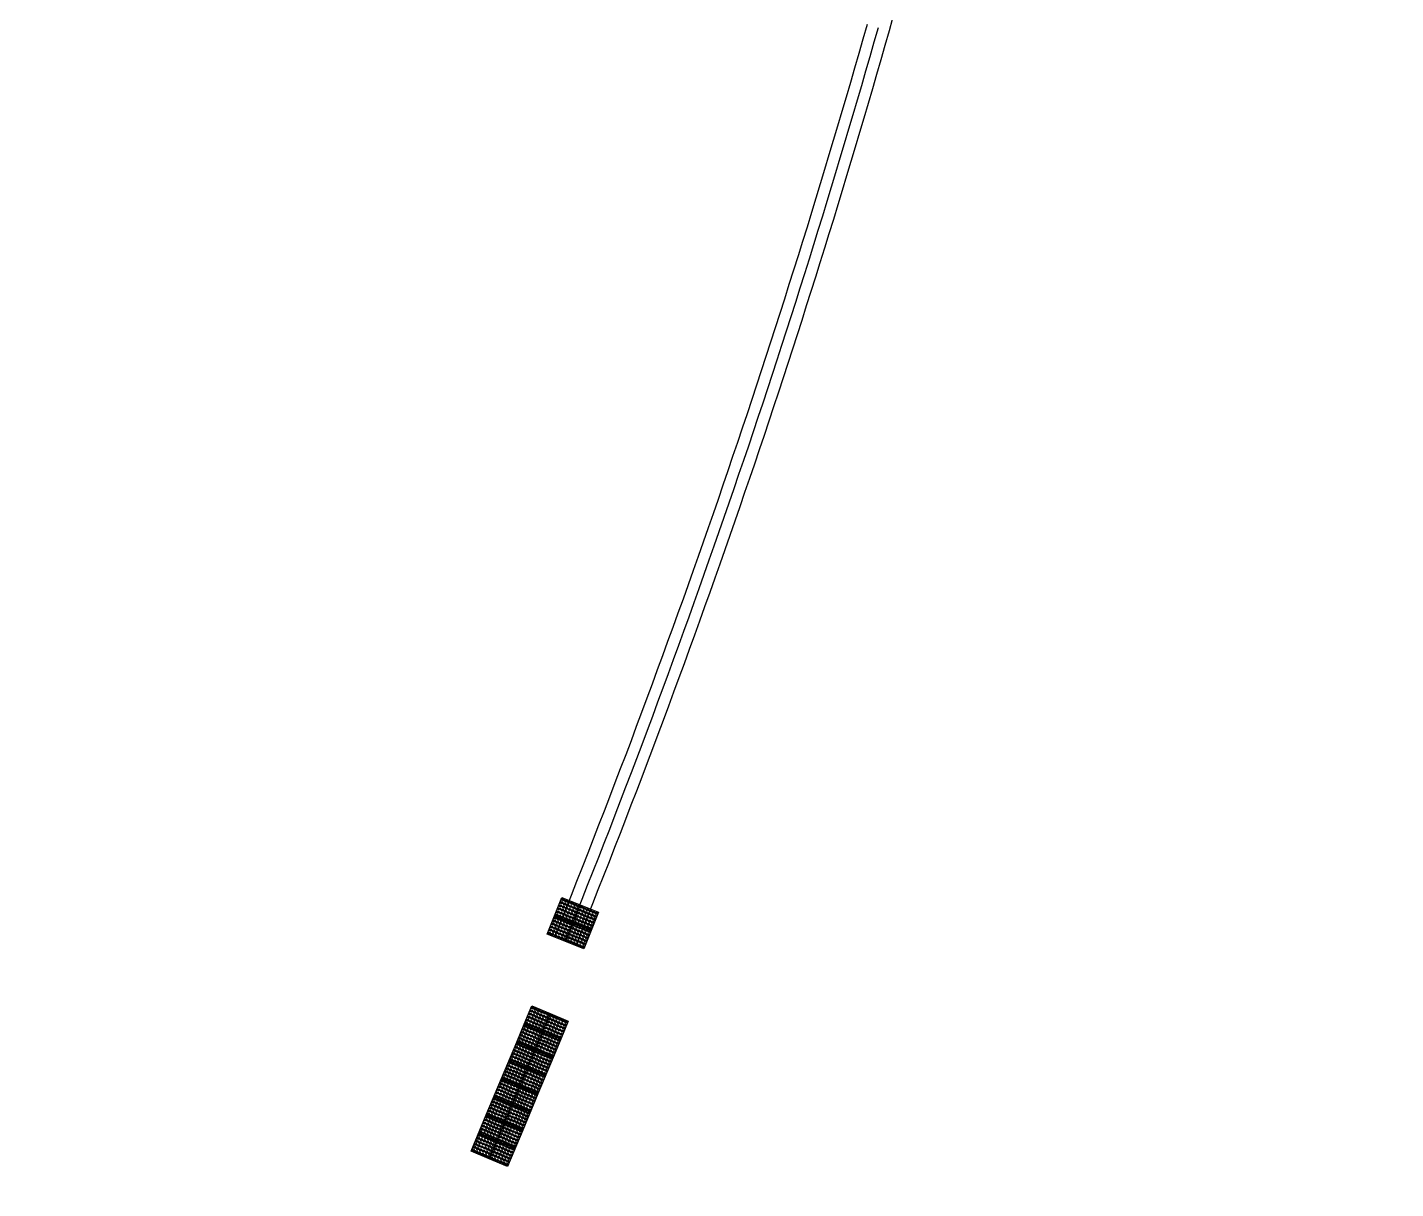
# Model space of a CAD drawing. Header units: millimetres. Extents: x 832728086 to 834530684, y 817551485 to 818349469.
# Drawn here: x 833111304 to 833132149, y 817861122 to 817878820 of the extents above; entities that cross this region are included whole.
import ezdxf

# ---------------------------------------------------------------- set-up
doc = ezdxf.new("R2010")
doc.units = ezdxf.units.MM
doc.header["$LTSCALE"] = 100
doc.layers.add('000-helpline', color=30, linetype='Continuous', lineweight=30, plot=False)
doc.layers.add('000-Tactile-l', color=8, linetype='Continuous')

# ---------------------------------------------------------------- blocks, each defined once
blk = doc.blocks.new('tactile')
at = {"layer": '000-helpline', "ltscale": 0.015}
for points in [[(834265.605, 817918.823), (834265.327, 817918.935), (834265.439, 817919.213), (834265.717, 817919.101)], [(834265.883, 817918.71), (834265.605, 817918.823), (834265.717, 817919.101), (834265.995, 817918.989)], [(834265.493, 817918.545), (834265.214, 817918.657), (834265.327, 817918.935), (834265.605, 817918.823)], [(834265.771, 817918.432), (834265.493, 817918.545), (834265.605, 817918.823), (834265.883, 817918.71)], [(834265.142, 817917.169), (834264.865, 817917.285), (834264.981, 817917.562), (834265.258, 817917.446)], [(834265.419, 817917.054), (834265.142, 817917.169), (834265.258, 817917.446), (834265.534, 817917.33)], [(834265.026, 817916.893), (834264.749, 817917.008), (834264.865, 817917.285), (834265.142, 817917.169)], [(834265.303, 817916.777), (834265.026, 817916.893), (834265.142, 817917.169), (834265.419, 817917.054)], [(834264.91, 817916.616), (834264.633, 817916.732), (834264.749, 817917.008), (834265.026, 817916.893)], [(834265.187, 817916.5), (834264.91, 817916.616), (834265.026, 817916.893), (834265.303, 817916.777)], [(834264.794, 817916.339), (834264.518, 817916.455), (834264.633, 817916.732), (834264.91, 817916.616)], [(834265.071, 817916.223), (834264.794, 817916.339), (834264.91, 817916.616), (834265.187, 817916.5)], [(834264.679, 817916.062), (834264.402, 817916.178), (834264.518, 817916.455), (834264.794, 817916.339)], [(834264.955, 817915.947), (834264.679, 817916.062), (834264.794, 817916.339), (834265.071, 817916.223)], [(834264.563, 817915.786), (834264.286, 817915.901), (834264.402, 817916.178), (834264.679, 817916.062)], [(834264.84, 817915.67), (834264.563, 817915.786), (834264.679, 817916.062), (834264.955, 817915.947)], [(834264.447, 817915.509), (834264.17, 817915.625), (834264.286, 817915.901), (834264.563, 817915.786)], [(834264.724, 817915.393), (834264.447, 817915.509), (834264.563, 817915.786), (834264.84, 817915.67)], [(834264.331, 817915.232), (834264.055, 817915.348), (834264.17, 817915.625), (834264.447, 817915.509)], [(834264.608, 817915.116), (834264.331, 817915.232), (834264.447, 817915.509), (834264.724, 817915.393)]]:
    blk.add_lwpolyline(points, close=True, dxfattribs=at)
at = {"layer": '000-Tactile-l'}
for points in [[(834265.995, 817918.989), (834265.771, 817918.432), (834265.214, 817918.657), (834265.439, 817919.213)], [(834265.534, 817917.33), (834265.303, 817916.777), (834264.749, 817917.008), (834264.981, 817917.562)], [(834265.303, 817916.777), (834265.071, 817916.223), (834264.518, 817916.455), (834264.749, 817917.008)], [(834265.071, 817916.223), (834264.84, 817915.67), (834264.286, 817915.901), (834264.518, 817916.455)], [(834264.84, 817915.67), (834264.608, 817915.116), (834264.055, 817915.348), (834264.286, 817915.901)]]:
    blk.add_lwpolyline(points, close=True, dxfattribs=at)
at = {"layer": '000-Tactile-l', "ltscale": 0.015}
for centre, radius in [((834265.415, 817919.088), 0.0175), ((834265.415, 817919.088), 0.0125), ((834265.434, 817919.134), 0.0175), ((834265.434, 817919.134), 0.0125), ((834265.453, 817919.181), 0.0175), ((834265.453, 817919.181), 0.0125), ((834265.481, 817919.116), 0.0175), ((834265.481, 817919.116), 0.0125), ((834265.499, 817919.162), 0.0175), ((834265.499, 817919.162), 0.0125), ((834265.527, 817919.097), 0.0175), ((834265.527, 817919.097), 0.0125), ((834265.546, 817919.143), 0.0175), ((834265.546, 817919.143), 0.0125), ((834265.592, 817919.124), 0.0175), ((834265.592, 817919.124), 0.0125), ((834265.638, 817919.106), 0.0175), ((834265.638, 817919.106), 0.0125), ((834265.685, 817919.087), 0.0175), ((834265.685, 817919.087), 0.0125), ((834265.341, 817918.902), 0.0175), ((834265.341, 817918.902), 0.0125), ((834265.359, 817918.949), 0.0175), ((834265.359, 817918.949), 0.0125), ((834265.378, 817918.995), 0.0175), ((834265.378, 817918.995), 0.0125), ((834265.387, 817918.884), 0.0175), ((834265.387, 817918.884), 0.0125), ((834265.397, 817919.042), 0.0175), ((834265.397, 817919.042), 0.0125), ((834265.406, 817918.93), 0.0175), ((834265.406, 817918.93), 0.0125), ((834265.424, 817918.976), 0.0175), ((834265.424, 817918.976), 0.0125), ((834265.443, 817919.023), 0.0175), ((834265.443, 817919.023), 0.0125), ((834265.452, 817918.911), 0.0175), ((834265.452, 817918.911), 0.0125), ((834265.462, 817919.069), 0.0175), ((834265.462, 817919.069), 0.0125), ((834265.471, 817918.958), 0.0175), ((834265.471, 817918.958), 0.0125), ((834265.489, 817919.004), 0.0175), ((834265.489, 817919.004), 0.0125), ((834265.498, 817918.893), 0.0175), ((834265.498, 817918.893), 0.0125), ((834265.508, 817919.05), 0.0175), ((834265.508, 817919.05), 0.0125), ((834265.517, 817918.939), 0.0175), ((834265.517, 817918.939), 0.0125), ((834265.536, 817918.985), 0.0175), ((834265.536, 817918.985), 0.0125), ((834265.545, 817918.874), 0.0175), ((834265.555, 817919.032), 0.0175), ((834265.555, 817919.032), 0.0125), ((834265.563, 817918.92), 0.0175), ((834265.563, 817918.92), 0.0125), ((834265.573, 817919.078), 0.0175), ((834265.573, 817919.078), 0.0125), ((834265.582, 817918.967), 0.0175), ((834265.582, 817918.967), 0.0125), ((834265.601, 817919.013), 0.0175), ((834265.601, 817919.013), 0.0125), ((834265.61, 817918.902), 0.0175), ((834265.61, 817918.902), 0.0125), ((834265.62, 817919.059), 0.0175), ((834265.62, 817919.059), 0.0125), ((834265.629, 817918.948), 0.0175), ((834265.629, 817918.948), 0.0125), ((834265.647, 817918.994), 0.0175), ((834265.647, 817918.994), 0.0125), ((834265.656, 817918.883), 0.0175), ((834265.656, 817918.883), 0.0125), ((834265.666, 817919.041), 0.0175), ((834265.666, 817919.041), 0.0125), ((834265.675, 817918.929), 0.0175), ((834265.675, 817918.929), 0.0125), ((834265.694, 817918.976), 0.0175), ((834265.694, 817918.976), 0.0125), ((834265.712, 817919.022), 0.0175), ((834265.712, 817919.022), 0.0125), ((834265.721, 817918.91), 0.0175), ((834265.721, 817918.91), 0.0125), ((834265.731, 817919.068), 0.0175), ((834265.731, 817919.068), 0.0125), ((834265.74, 817918.957), 0.0175), ((834265.74, 817918.957), 0.0125), ((834265.759, 817919.003), 0.0175), ((834265.759, 817919.003), 0.0125), ((834265.768, 817918.892), 0.0175), ((834265.768, 817918.892), 0.0125), ((834265.777, 817919.05), 0.0175), ((834265.777, 817919.05), 0.0125), ((834265.786, 817918.938), 0.0175), ((834265.786, 817918.938), 0.0125), ((834265.805, 817918.984), 0.0175), ((834265.805, 817918.984), 0.0125), ((834265.814, 817918.873), 0.0175), ((834265.824, 817919.031), 0.0175), ((834265.824, 817919.031), 0.0125), ((834265.833, 817918.919), 0.0175), ((834265.833, 817918.919), 0.0125), ((834265.851, 817918.966), 0.0175), ((834265.851, 817918.966), 0.0125), ((834265.87, 817919.012), 0.0175), ((834265.87, 817919.012), 0.0125), ((834265.879, 817918.901), 0.0175), ((834265.879, 817918.901), 0.0125), ((834265.898, 817918.947), 0.0175), ((834265.898, 817918.947), 0.0125), ((834265.916, 817918.993), 0.0175), ((834265.916, 817918.993), 0.0125), ((834265.925, 817918.882), 0.0175), ((834265.925, 817918.882), 0.0125), ((834265.944, 817918.928), 0.0175), ((834265.944, 817918.928), 0.0125), ((834265.963, 817918.975), 0.0175), ((834265.963, 817918.975), 0.0125), ((834265.247, 817918.671), 0.0175), ((834265.247, 817918.671), 0.0125), ((834265.266, 817918.717), 0.0175), ((834265.266, 817918.717), 0.0125), ((834265.284, 817918.763), 0.0175), ((834265.284, 817918.763), 0.0125), ((834265.303, 817918.81), 0.0175), ((834265.303, 817918.81), 0.0125), ((834265.312, 817918.698), 0.0175), ((834265.312, 817918.698), 0.0125), ((834265.322, 817918.856), 0.0175), ((834265.322, 817918.856), 0.0125), ((834265.331, 817918.745), 0.0175), ((834265.331, 817918.745), 0.0125), ((834265.349, 817918.791), 0.0175), ((834265.349, 817918.791), 0.0125), ((834265.358, 817918.68), 0.0175), ((834265.358, 817918.68), 0.0125), ((834265.368, 817918.837), 0.0175), ((834265.368, 817918.837), 0.0125), ((834265.377, 817918.726), 0.0175), ((834265.377, 817918.726), 0.0125), ((834265.396, 817918.772), 0.0175), ((834265.396, 817918.772), 0.0125), ((834265.415, 817918.819), 0.0175), ((834265.415, 817918.819), 0.0125), ((834265.423, 817918.707), 0.0175), ((834265.423, 817918.707), 0.0125), ((834265.433, 817918.865), 0.0175), ((834265.433, 817918.865), 0.0125), ((834265.442, 817918.754), 0.0175), ((834265.442, 817918.754), 0.0125), ((834265.461, 817918.8), 0.0175), ((834265.461, 817918.8), 0.0125), ((834265.47, 817918.689), 0.0175), ((834265.47, 817918.689), 0.0125), ((834265.48, 817918.846), 0.0175), ((834265.48, 817918.846), 0.0125), ((834265.489, 817918.735), 0.0175), ((834265.489, 817918.735), 0.0125), ((834265.507, 817918.781), 0.0175), ((834265.507, 817918.781), 0.0125), ((834265.516, 817918.67), 0.0175), ((834265.516, 817918.67), 0.0125), ((834265.526, 817918.828), 0.0175), ((834265.526, 817918.828), 0.0125), ((834265.535, 817918.716), 0.0175), ((834265.535, 817918.716), 0.0125), ((834265.545, 817918.874), 0.0125), ((834265.554, 817918.763), 0.0175), ((834265.554, 817918.763), 0.0125), ((834265.572, 817918.809), 0.0175), ((834265.572, 817918.809), 0.0125), ((834265.581, 817918.697), 0.0175), ((834265.581, 817918.697), 0.0125), ((834265.591, 817918.855), 0.0175), ((834265.591, 817918.855), 0.0125), ((834265.6, 817918.744), 0.0175), ((834265.6, 817918.744), 0.0125), ((834265.619, 817918.79), 0.0175), ((834265.619, 817918.79), 0.0125), ((834265.628, 817918.679), 0.0175), ((834265.628, 817918.679), 0.0125), ((834265.637, 817918.837), 0.0175), ((834265.637, 817918.837), 0.0125), ((834265.646, 817918.725), 0.0175), ((834265.646, 817918.725), 0.0125), ((834265.665, 817918.771), 0.0175), ((834265.665, 817918.771), 0.0125), ((834265.684, 817918.818), 0.0175), ((834265.684, 817918.818), 0.0125), ((834265.693, 817918.706), 0.0175), ((834265.693, 817918.706), 0.0125), ((834265.703, 817918.864), 0.0175), ((834265.703, 817918.864), 0.0125), ((834265.711, 817918.753), 0.0175), ((834265.711, 817918.753), 0.0125), ((834265.73, 817918.799), 0.0175), ((834265.73, 817918.799), 0.0125), ((834265.739, 817918.688), 0.0175), ((834265.739, 817918.688), 0.0125), ((834265.749, 817918.845), 0.0175), ((834265.749, 817918.845), 0.0125), ((834265.758, 817918.734), 0.0175), ((834265.758, 817918.734), 0.0125), ((834265.776, 817918.78), 0.0175), ((834265.776, 817918.78), 0.0125), ((834265.785, 817918.669), 0.0175), ((834265.785, 817918.669), 0.0125), ((834265.795, 817918.827), 0.0175), ((834265.795, 817918.827), 0.0125), ((834265.804, 817918.715), 0.0175), ((834265.804, 817918.715), 0.0125), ((834265.814, 817918.873), 0.0125), ((834265.823, 817918.762), 0.0175), ((834265.823, 817918.762), 0.0125), ((834265.842, 817918.808), 0.0175), ((834265.842, 817918.808), 0.0125), ((834265.85, 817918.697), 0.0175), ((834265.85, 817918.697), 0.0125), ((834265.86, 817918.854), 0.0175), ((834265.86, 817918.854), 0.0125), ((834265.869, 817918.743), 0.0175), ((834265.869, 817918.743), 0.0125), ((834265.888, 817918.789), 0.0175), ((834265.888, 817918.789), 0.0125), ((834265.907, 817918.836), 0.0175), ((834265.907, 817918.836), 0.0125), ((834265.293, 817918.652), 0.0175), ((834265.293, 817918.652), 0.0125), ((834265.34, 817918.633), 0.0175), ((834265.34, 817918.633), 0.0125), ((834265.386, 817918.615), 0.0175), ((834265.386, 817918.615), 0.0125), ((834265.405, 817918.661), 0.0175), ((834265.405, 817918.661), 0.0125), ((834265.432, 817918.596), 0.0175), ((834265.432, 817918.596), 0.0125), ((834265.451, 817918.642), 0.0175), ((834265.451, 817918.642), 0.0125), ((834265.479, 817918.577), 0.0175), ((834265.479, 817918.577), 0.0125), ((834265.497, 817918.623), 0.0175), ((834265.497, 817918.623), 0.0125), ((834265.525, 817918.558), 0.0175), ((834265.525, 817918.558), 0.0125), ((834265.544, 817918.605), 0.0175), ((834265.544, 817918.605), 0.0125), ((834265.563, 817918.651), 0.0175), ((834265.563, 817918.651), 0.0125), ((834265.571, 817918.54), 0.0175), ((834265.571, 817918.54), 0.0125), ((834265.59, 817918.586), 0.0175), ((834265.59, 817918.586), 0.0125), ((834265.609, 817918.632), 0.0175), ((834265.609, 817918.632), 0.0125), ((834265.618, 817918.521), 0.0175), ((834265.618, 817918.521), 0.0125), ((834265.637, 817918.567), 0.0175), ((834265.637, 817918.567), 0.0125), ((834265.655, 817918.614), 0.0175), ((834265.655, 817918.614), 0.0125), ((834265.664, 817918.502), 0.0175), ((834265.664, 817918.502), 0.0125), ((834265.674, 817918.66), 0.0175), ((834265.674, 817918.66), 0.0125), ((834265.683, 817918.549), 0.0175), ((834265.683, 817918.549), 0.0125), ((834265.702, 817918.595), 0.0175), ((834265.702, 817918.595), 0.0125), ((834265.711, 817918.483), 0.0175), ((834265.711, 817918.483), 0.0125), ((834265.72, 817918.641), 0.0175), ((834265.72, 817918.641), 0.0125), ((834265.729, 817918.53), 0.0175), ((834265.729, 817918.53), 0.0125), ((834265.748, 817918.576), 0.0175), ((834265.748, 817918.576), 0.0125), ((834265.757, 817918.465), 0.0175), ((834265.757, 817918.465), 0.0125), ((834265.767, 817918.623), 0.0175), ((834265.767, 817918.623), 0.0125), ((834265.776, 817918.511), 0.0175), ((834265.776, 817918.511), 0.0125), ((834265.794, 817918.557), 0.0175), ((834265.794, 817918.557), 0.0125), ((834265.813, 817918.604), 0.0175), ((834265.813, 817918.604), 0.0125), ((834265.832, 817918.65), 0.0175), ((834265.832, 817918.65), 0.0125), ((834264.956, 817917.437), 0.0175), ((834264.956, 817917.437), 0.0125), ((834264.975, 817917.483), 0.0175), ((834264.975, 817917.483), 0.0125), ((834264.994, 817917.529), 0.0175), ((834264.994, 817917.529), 0.0125), ((834265.002, 817917.418), 0.0175), ((834265.002, 817917.418), 0.0125), ((834265.021, 817917.464), 0.0175), ((834265.021, 817917.464), 0.0125), ((834265.04, 817917.51), 0.0175), ((834265.04, 817917.51), 0.0125), ((834265.067, 817917.445), 0.0175), ((834265.067, 817917.445), 0.0125), ((834265.086, 817917.491), 0.0175), ((834265.086, 817917.491), 0.0125), ((834265.113, 817917.425), 0.0175), ((834265.113, 817917.425), 0.0125), ((834265.133, 817917.471), 0.0175), ((834265.133, 817917.471), 0.0125), ((834265.179, 817917.452), 0.0175), ((834265.179, 817917.452), 0.0125), ((834265.225, 817917.433), 0.0175), ((834265.225, 817917.433), 0.0125), ((834265.271, 817917.413), 0.0175), ((834264.859, 817917.206), 0.0175), ((834264.878, 817917.252), 0.0175), ((834264.878, 817917.252), 0.0125), ((834264.898, 817917.299), 0.0175), ((834264.898, 817917.299), 0.0125), ((834264.917, 817917.345), 0.0175), ((834264.917, 817917.345), 0.0125), ((834264.925, 817917.233), 0.0175), ((834264.925, 817917.233), 0.0125), ((834264.936, 817917.391), 0.0175), ((834264.936, 817917.391), 0.0125), ((834264.944, 817917.279), 0.0175), ((834264.944, 817917.279), 0.0125), ((834264.963, 817917.325), 0.0175), ((834264.963, 817917.325), 0.0125), ((834264.971, 817917.214), 0.0175), ((834264.971, 817917.214), 0.0125), ((834264.982, 817917.372), 0.0175), ((834264.982, 817917.372), 0.0125), ((834264.99, 817917.26), 0.0175), ((834264.99, 817917.26), 0.0125), ((834265.009, 817917.306), 0.0175), ((834265.009, 817917.306), 0.0125), ((834265.029, 817917.352), 0.0175), ((834265.029, 817917.352), 0.0125), ((834265.036, 817917.241), 0.0175), ((834265.036, 817917.241), 0.0125), ((834265.048, 817917.398), 0.0175), ((834265.048, 817917.398), 0.0125), ((834265.055, 817917.287), 0.0175), ((834265.055, 817917.287), 0.0125), ((834265.075, 817917.333), 0.0175), ((834265.075, 817917.333), 0.0125), ((834265.082, 817917.221), 0.0175), ((834265.082, 817917.221), 0.0125), ((834265.094, 817917.379), 0.0175), ((834265.094, 817917.379), 0.0125), ((834265.102, 817917.268), 0.0175), ((834265.102, 817917.268), 0.0125), ((834265.121, 817917.314), 0.0175), ((834265.121, 817917.314), 0.0125), ((834265.14, 817917.36), 0.0175), ((834265.14, 817917.36), 0.0125), ((834265.148, 817917.248), 0.0175), ((834265.148, 817917.248), 0.0125), ((834265.159, 817917.406), 0.0175), ((834265.159, 817917.406), 0.0125), ((834265.167, 817917.294), 0.0175), ((834265.167, 817917.294), 0.0125), ((834265.186, 817917.341), 0.0175), ((834265.186, 817917.341), 0.0125), ((834265.194, 817917.229), 0.0175), ((834265.194, 817917.229), 0.0125), ((834265.206, 817917.387), 0.0175), ((834265.206, 817917.387), 0.0125), ((834265.213, 817917.275), 0.0175), ((834265.213, 817917.275), 0.0125), ((834265.232, 817917.321), 0.0175), ((834265.232, 817917.321), 0.0125), ((834265.24, 817917.21), 0.0175), ((834265.24, 817917.21), 0.0125), ((834265.252, 817917.367), 0.0175), ((834265.252, 817917.367), 0.0125), ((834265.259, 817917.256), 0.0175), ((834265.259, 817917.256), 0.0125), ((834265.271, 817917.413), 0.0125), ((834265.279, 817917.302), 0.0175), ((834265.279, 817917.302), 0.0125), ((834265.298, 817917.348), 0.0175), ((834265.298, 817917.348), 0.0125), ((834265.305, 817917.237), 0.0175), ((834265.305, 817917.237), 0.0125), ((834265.317, 817917.394), 0.0175), ((834265.317, 817917.394), 0.0125), ((834265.325, 817917.283), 0.0175), ((834265.325, 817917.283), 0.0125), ((834265.344, 817917.329), 0.0175), ((834265.344, 817917.329), 0.0125), ((834265.351, 817917.217), 0.0175), ((834265.351, 817917.217), 0.0125), ((834265.363, 817917.375), 0.0175), ((834265.363, 817917.375), 0.0125), ((834265.371, 817917.263), 0.0175), ((834265.371, 817917.263), 0.0125), ((834265.39, 817917.309), 0.0175), ((834265.39, 817917.309), 0.0125), ((834265.409, 817917.356), 0.0175), ((834265.409, 817917.356), 0.0125), ((834265.417, 817917.244), 0.0175), ((834265.417, 817917.244), 0.0125), ((834265.436, 817917.29), 0.0175), ((834265.436, 817917.29), 0.0125), ((834265.455, 817917.336), 0.0175), ((834265.455, 817917.336), 0.0125), ((834265.463, 817917.225), 0.0175), ((834265.463, 817917.225), 0.0125), ((834265.482, 817917.271), 0.0175), ((834265.482, 817917.271), 0.0125), ((834265.502, 817917.317), 0.0175), ((834265.502, 817917.317), 0.0125), ((834264.782, 817917.022), 0.0175), ((834264.782, 817917.022), 0.0125), ((834264.801, 817917.068), 0.0175), ((834264.801, 817917.068), 0.0125), ((834264.821, 817917.114), 0.0175), ((834264.821, 817917.114), 0.0125), ((834264.828, 817917.003), 0.0175), ((834264.828, 817917.003), 0.0125), ((834264.84, 817917.16), 0.0175), ((834264.84, 817917.16), 0.0125), ((834264.847, 817917.049), 0.0175), ((834264.847, 817917.049), 0.0125), ((834264.859, 817917.206), 0.0125), ((834264.867, 817917.095), 0.0175), ((834264.867, 817917.095), 0.0125), ((834264.886, 817917.141), 0.0175), ((834264.886, 817917.141), 0.0125), ((834264.894, 817917.029), 0.0175), ((834264.894, 817917.029), 0.0125), ((834264.905, 817917.187), 0.0175), ((834264.905, 817917.187), 0.0125), ((834264.913, 817917.076), 0.0175), ((834264.913, 817917.076), 0.0125), ((834264.932, 817917.122), 0.0175), ((834264.932, 817917.122), 0.0125), ((834264.94, 817917.01), 0.0175), ((834264.94, 817917.01), 0.0125), ((834264.951, 817917.168), 0.0175), ((834264.951, 817917.168), 0.0125), ((834264.959, 817917.056), 0.0175), ((834264.959, 817917.056), 0.0125), ((834264.978, 817917.102), 0.0175), ((834264.978, 817917.102), 0.0125), ((834264.998, 817917.148), 0.0175), ((834264.998, 817917.148), 0.0125), ((834265.005, 817917.037), 0.0175), ((834265.005, 817917.037), 0.0125), ((834265.017, 817917.195), 0.0175), ((834265.017, 817917.195), 0.0125), ((834265.024, 817917.083), 0.0175), ((834265.024, 817917.083), 0.0125), ((834265.044, 817917.129), 0.0175), ((834265.044, 817917.129), 0.0125), ((834265.051, 817917.018), 0.0175), ((834265.051, 817917.018), 0.0125), ((834265.063, 817917.175), 0.0175), ((834265.063, 817917.175), 0.0125), ((834265.07, 817917.064), 0.0175), ((834265.07, 817917.064), 0.0125), ((834265.09, 817917.11), 0.0175), ((834265.09, 817917.11), 0.0125), ((834265.097, 817916.998), 0.0175), ((834265.109, 817917.156), 0.0175), ((834265.109, 817917.156), 0.0125), ((834265.117, 817917.044), 0.0175), ((834265.117, 817917.044), 0.0125), ((834265.128, 817917.202), 0.0175), ((834265.128, 817917.202), 0.0125), ((834265.136, 817917.091), 0.0175), ((834265.136, 817917.091), 0.0125), ((834265.155, 817917.137), 0.0175), ((834265.155, 817917.137), 0.0125), ((834265.163, 817917.025), 0.0175), ((834265.163, 817917.025), 0.0125), ((834265.174, 817917.183), 0.0175), ((834265.174, 817917.183), 0.0125), ((834265.182, 817917.071), 0.0175), ((834265.182, 817917.071), 0.0125), ((834265.201, 817917.117), 0.0175), ((834265.201, 817917.117), 0.0125), ((834265.209, 817917.006), 0.0175), ((834265.209, 817917.006), 0.0125), ((834265.221, 817917.164), 0.0175), ((834265.221, 817917.164), 0.0125), ((834265.228, 817917.052), 0.0175), ((834265.228, 817917.052), 0.0125), ((834265.247, 817917.098), 0.0175), ((834265.247, 817917.098), 0.0125), ((834265.267, 817917.144), 0.0175), ((834265.267, 817917.144), 0.0125), ((834265.274, 817917.033), 0.0175), ((834265.274, 817917.033), 0.0125), ((834265.286, 817917.19), 0.0175), ((834265.286, 817917.19), 0.0125), ((834265.294, 817917.079), 0.0175), ((834265.294, 817917.079), 0.0125), ((834265.313, 817917.125), 0.0175), ((834265.313, 817917.125), 0.0125), ((834265.32, 817917.013), 0.0175), ((834265.32, 817917.013), 0.0125), ((834265.332, 817917.171), 0.0175), ((834265.332, 817917.171), 0.0125), ((834265.34, 817917.06), 0.0175), ((834265.34, 817917.06), 0.0125), ((834265.359, 817917.106), 0.0175), ((834265.359, 817917.106), 0.0125), ((834265.378, 817917.152), 0.0175), ((834265.378, 817917.152), 0.0125), ((834265.386, 817917.04), 0.0175), ((834265.386, 817917.04), 0.0125), ((834265.398, 817917.198), 0.0175), ((834265.398, 817917.198), 0.0125), ((834265.405, 817917.086), 0.0175), ((834265.405, 817917.086), 0.0125), ((834265.424, 817917.132), 0.0175), ((834265.424, 817917.132), 0.0125), ((834265.444, 817917.179), 0.0175), ((834265.444, 817917.179), 0.0125), ((834264.685, 817916.791), 0.0175), ((834264.705, 817916.837), 0.0175), ((834264.705, 817916.837), 0.0125), ((834264.724, 817916.883), 0.0175), ((834264.724, 817916.883), 0.0125), ((834264.743, 817916.93), 0.0175), ((834264.743, 817916.93), 0.0125), ((834264.751, 817916.818), 0.0175), ((834264.751, 817916.818), 0.0125), ((834264.763, 817916.976), 0.0175), ((834264.763, 817916.976), 0.0125), ((834264.77, 817916.864), 0.0175), ((834264.77, 817916.864), 0.0125), ((834264.79, 817916.91), 0.0175), ((834264.79, 817916.91), 0.0125), ((834264.797, 817916.799), 0.0175), ((834264.797, 817916.799), 0.0125), ((834264.809, 817916.956), 0.0175), ((834264.809, 817916.956), 0.0125), ((834264.816, 817916.845), 0.0175), ((834264.816, 817916.845), 0.0125), ((834264.836, 817916.891), 0.0175), ((834264.836, 817916.891), 0.0125), ((834264.855, 817916.937), 0.0175), ((834264.855, 817916.937), 0.0125), ((834264.862, 817916.826), 0.0175), ((834264.862, 817916.826), 0.0125), ((834264.874, 817916.983), 0.0175), ((834264.874, 817916.983), 0.0125), ((834264.882, 817916.872), 0.0175), ((834264.882, 817916.872), 0.0125), ((834264.901, 817916.918), 0.0175), ((834264.901, 817916.918), 0.0125), ((834264.909, 817916.806), 0.0175), ((834264.909, 817916.806), 0.0125), ((834264.92, 817916.964), 0.0175), ((834264.92, 817916.964), 0.0125), ((834264.928, 817916.852), 0.0175), ((834264.928, 817916.852), 0.0125), ((834264.947, 817916.899), 0.0175), ((834264.947, 817916.899), 0.0125), ((834264.955, 817916.787), 0.0175), ((834264.966, 817916.945), 0.0175), ((834264.966, 817916.945), 0.0125), ((834264.974, 817916.833), 0.0175), ((834264.974, 817916.833), 0.0125), ((834264.986, 817916.991), 0.0175), ((834264.986, 817916.991), 0.0125), ((834264.993, 817916.879), 0.0175), ((834264.993, 817916.879), 0.0125), ((834265.013, 817916.925), 0.0175), ((834265.013, 817916.925), 0.0125), ((834265.02, 817916.814), 0.0175), ((834265.02, 817916.814), 0.0125), ((834265.032, 817916.971), 0.0175), ((834265.032, 817916.971), 0.0125), ((834265.039, 817916.86), 0.0175), ((834265.039, 817916.86), 0.0125), ((834265.059, 817916.906), 0.0175), ((834265.059, 817916.906), 0.0125), ((834265.066, 817916.795), 0.0175), ((834265.066, 817916.795), 0.0125), ((834265.078, 817916.952), 0.0175), ((834265.078, 817916.952), 0.0125), ((834265.086, 817916.841), 0.0175), ((834265.086, 817916.841), 0.0125), ((834265.097, 817916.998), 0.0125), ((834265.105, 817916.887), 0.0175), ((834265.105, 817916.887), 0.0125), ((834265.124, 817916.933), 0.0175), ((834265.124, 817916.933), 0.0125), ((834265.132, 817916.821), 0.0175), ((834265.132, 817916.821), 0.0125), ((834265.143, 817916.979), 0.0175), ((834265.143, 817916.979), 0.0125), ((834265.151, 817916.867), 0.0175), ((834265.151, 817916.867), 0.0125), ((834265.17, 817916.914), 0.0175), ((834265.17, 817916.914), 0.0125), ((834265.178, 817916.802), 0.0175), ((834265.178, 817916.802), 0.0125), ((834265.19, 817916.96), 0.0175), ((834265.19, 817916.96), 0.0125), ((834265.197, 817916.848), 0.0175), ((834265.197, 817916.848), 0.0125), ((834265.216, 817916.894), 0.0175), ((834265.216, 817916.894), 0.0125), ((834265.236, 817916.94), 0.0175), ((834265.236, 817916.94), 0.0125), ((834265.243, 817916.829), 0.0175), ((834265.243, 817916.829), 0.0125), ((834265.255, 817916.987), 0.0175), ((834265.255, 817916.987), 0.0125), ((834265.263, 817916.875), 0.0175), ((834265.263, 817916.875), 0.0125), ((834265.282, 817916.921), 0.0175), ((834265.282, 817916.921), 0.0125), ((834265.289, 817916.81), 0.0175), ((834265.289, 817916.81), 0.0125), ((834265.301, 817916.967), 0.0175), ((834265.301, 817916.967), 0.0125), ((834265.309, 817916.856), 0.0175), ((834265.309, 817916.856), 0.0125), ((834265.328, 817916.902), 0.0175), ((834265.328, 817916.902), 0.0125), ((834265.347, 817916.948), 0.0175), ((834265.347, 817916.948), 0.0125), ((834265.367, 817916.994), 0.0175), ((834265.367, 817916.994), 0.0125), ((834264.608, 817916.607), 0.0175), ((834264.608, 817916.607), 0.0125), ((834264.628, 817916.653), 0.0175), ((834264.628, 817916.653), 0.0125), ((834264.647, 817916.699), 0.0175), ((834264.647, 817916.699), 0.0125), ((834264.654, 817916.587), 0.0175), ((834264.654, 817916.587), 0.0125), ((834264.666, 817916.745), 0.0175), ((834264.666, 817916.745), 0.0125), ((834264.674, 817916.634), 0.0175), ((834264.674, 817916.634), 0.0125), ((834264.685, 817916.791), 0.0125), ((834264.693, 817916.68), 0.0175), ((834264.693, 817916.68), 0.0125), ((834264.712, 817916.726), 0.0175), ((834264.712, 817916.726), 0.0125), ((834264.72, 817916.614), 0.0175), ((834264.72, 817916.614), 0.0125), ((834264.732, 817916.772), 0.0175), ((834264.732, 817916.772), 0.0125), ((834264.739, 817916.66), 0.0175), ((834264.739, 817916.66), 0.0125), ((834264.758, 817916.706), 0.0175), ((834264.758, 817916.706), 0.0125), ((834264.766, 817916.595), 0.0175), ((834264.766, 817916.595), 0.0125), ((834264.778, 817916.753), 0.0175), ((834264.778, 817916.753), 0.0125), ((834264.785, 817916.641), 0.0175), ((834264.785, 817916.641), 0.0125), ((834264.805, 817916.687), 0.0175), ((834264.805, 817916.687), 0.0125), ((834264.824, 817916.733), 0.0175), ((834264.824, 817916.733), 0.0125), ((834264.831, 817916.622), 0.0175), ((834264.831, 817916.622), 0.0125), ((834264.843, 817916.779), 0.0175), ((834264.843, 817916.779), 0.0125), ((834264.851, 817916.668), 0.0175), ((834264.851, 817916.668), 0.0125), ((834264.87, 817916.714), 0.0175), ((834264.87, 817916.714), 0.0125), ((834264.878, 817916.602), 0.0175), ((834264.878, 817916.602), 0.0125), ((834264.889, 817916.76), 0.0175), ((834264.889, 817916.76), 0.0125), ((834264.897, 817916.649), 0.0175), ((834264.897, 817916.649), 0.0125), ((834264.916, 817916.695), 0.0175), ((834264.916, 817916.695), 0.0125), ((834264.924, 817916.583), 0.0175), ((834264.924, 817916.583), 0.0125), ((834264.935, 817916.741), 0.0175), ((834264.935, 817916.741), 0.0125), ((834264.943, 817916.629), 0.0175), ((834264.943, 817916.629), 0.0125), ((834264.955, 817916.787), 0.0125), ((834264.962, 817916.675), 0.0175), ((834264.962, 817916.675), 0.0125), ((834264.982, 817916.722), 0.0175), ((834264.982, 817916.722), 0.0125), ((834264.989, 817916.61), 0.0175), ((834264.989, 817916.61), 0.0125), ((834265.001, 817916.768), 0.0175), ((834265.001, 817916.768), 0.0125), ((834265.008, 817916.656), 0.0175), ((834265.008, 817916.656), 0.0125), ((834265.028, 817916.702), 0.0175), ((834265.028, 817916.702), 0.0125), ((834265.035, 817916.591), 0.0175), ((834265.035, 817916.591), 0.0125), ((834265.047, 817916.748), 0.0175), ((834265.047, 817916.748), 0.0125), ((834265.055, 817916.637), 0.0175), ((834265.055, 817916.637), 0.0125), ((834265.074, 817916.683), 0.0175), ((834265.074, 817916.683), 0.0125), ((834265.093, 817916.729), 0.0175), ((834265.093, 817916.729), 0.0125), ((834265.101, 817916.618), 0.0175), ((834265.101, 817916.618), 0.0125), ((834265.112, 817916.775), 0.0175), ((834265.112, 817916.775), 0.0125), ((834265.12, 817916.664), 0.0175), ((834265.12, 817916.664), 0.0125), ((834265.139, 817916.71), 0.0175), ((834265.139, 817916.71), 0.0125), ((834265.147, 817916.598), 0.0175), ((834265.147, 817916.598), 0.0125), ((834265.159, 817916.756), 0.0175), ((834265.159, 817916.756), 0.0125), ((834265.166, 817916.644), 0.0175), ((834265.166, 817916.644), 0.0125), ((834265.185, 817916.691), 0.0175), ((834265.185, 817916.691), 0.0125), ((834265.193, 817916.579), 0.0175), ((834265.205, 817916.737), 0.0175), ((834265.205, 817916.737), 0.0125), ((834265.212, 817916.625), 0.0175), ((834265.212, 817916.625), 0.0125), ((834265.224, 817916.783), 0.0175), ((834265.224, 817916.783), 0.0125), ((834265.231, 817916.671), 0.0175), ((834265.231, 817916.671), 0.0125), ((834265.251, 817916.717), 0.0175), ((834265.251, 817916.717), 0.0125), ((834265.27, 817916.763), 0.0175), ((834265.27, 817916.763), 0.0125), ((834264.512, 817916.376), 0.0175), ((834264.512, 817916.376), 0.0125), ((834264.531, 817916.422), 0.0175), ((834264.531, 817916.422), 0.0125), ((834264.55, 817916.468), 0.0175), ((834264.55, 817916.468), 0.0125), ((834264.57, 817916.514), 0.0175), ((834264.57, 817916.514), 0.0125), ((834264.577, 817916.403), 0.0175), ((834264.577, 817916.403), 0.0125), ((834264.589, 817916.561), 0.0175), ((834264.589, 817916.561), 0.0125), ((834264.597, 817916.449), 0.0175), ((834264.597, 817916.449), 0.0125), ((834264.616, 817916.495), 0.0175), ((834264.616, 817916.495), 0.0125), ((834264.623, 817916.384), 0.0175), ((834264.623, 817916.384), 0.0125), ((834264.635, 817916.541), 0.0175), ((834264.635, 817916.541), 0.0125), ((834264.643, 817916.43), 0.0175), ((834264.643, 817916.43), 0.0125), ((834264.662, 817916.476), 0.0175), ((834264.662, 817916.476), 0.0125), ((834264.681, 817916.522), 0.0175), ((834264.681, 817916.522), 0.0125), ((834264.689, 817916.41), 0.0175), ((834264.689, 817916.41), 0.0125), ((834264.701, 817916.568), 0.0175), ((834264.701, 817916.568), 0.0125), ((834264.708, 817916.457), 0.0175), ((834264.708, 817916.457), 0.0125), ((834264.727, 817916.503), 0.0175), ((834264.727, 817916.503), 0.0125), ((834264.735, 817916.391), 0.0175), ((834264.735, 817916.391), 0.0125), ((834264.747, 817916.549), 0.0175), ((834264.747, 817916.549), 0.0125), ((834264.754, 817916.437), 0.0175), ((834264.754, 817916.437), 0.0125), ((834264.774, 817916.483), 0.0175), ((834264.774, 817916.483), 0.0125), ((834264.781, 817916.372), 0.0175), ((834264.793, 817916.53), 0.0175), ((834264.793, 817916.53), 0.0125), ((834264.8, 817916.418), 0.0175), ((834264.8, 817916.418), 0.0125), ((834264.812, 817916.576), 0.0175), ((834264.812, 817916.576), 0.0125), ((834264.82, 817916.464), 0.0175), ((834264.82, 817916.464), 0.0125), ((834264.839, 817916.51), 0.0175), ((834264.839, 817916.51), 0.0125), ((834264.846, 817916.399), 0.0175), ((834264.846, 817916.399), 0.0125), ((834264.858, 817916.556), 0.0175), ((834264.858, 817916.556), 0.0125), ((834264.866, 817916.445), 0.0175), ((834264.866, 817916.445), 0.0125), ((834264.885, 817916.491), 0.0175), ((834264.885, 817916.491), 0.0125), ((834264.893, 817916.379), 0.0175), ((834264.893, 817916.379), 0.0125), ((834264.904, 817916.537), 0.0175), ((834264.904, 817916.537), 0.0125), ((834264.912, 817916.426), 0.0175), ((834264.912, 817916.426), 0.0125), ((834264.931, 817916.472), 0.0175), ((834264.931, 817916.472), 0.0125), ((834264.951, 817916.518), 0.0175), ((834264.951, 817916.518), 0.0125), ((834264.958, 817916.406), 0.0175), ((834264.958, 817916.406), 0.0125), ((834264.97, 817916.564), 0.0175), ((834264.97, 817916.564), 0.0125), ((834264.977, 817916.452), 0.0175), ((834264.977, 817916.452), 0.0125), ((834264.997, 817916.498), 0.0175), ((834264.997, 817916.498), 0.0125), ((834265.004, 817916.387), 0.0175), ((834265.004, 817916.387), 0.0125), ((834265.016, 817916.545), 0.0175), ((834265.016, 817916.545), 0.0125), ((834265.023, 817916.433), 0.0175), ((834265.023, 817916.433), 0.0125), ((834265.043, 817916.479), 0.0175), ((834265.043, 817916.479), 0.0125), ((834265.062, 817916.525), 0.0175), ((834265.062, 817916.525), 0.0125), ((834265.07, 817916.414), 0.0175), ((834265.07, 817916.414), 0.0125), ((834265.081, 817916.571), 0.0175), ((834265.081, 817916.571), 0.0125), ((834265.089, 817916.46), 0.0175), ((834265.089, 817916.46), 0.0125), ((834265.108, 817916.506), 0.0175), ((834265.108, 817916.506), 0.0125), ((834265.116, 817916.394), 0.0175), ((834265.116, 817916.394), 0.0125), ((834265.127, 817916.552), 0.0175), ((834265.127, 817916.552), 0.0125), ((834265.135, 817916.441), 0.0175), ((834265.135, 817916.441), 0.0125), ((834265.154, 817916.487), 0.0175), ((834265.154, 817916.487), 0.0125), ((834265.174, 817916.533), 0.0175), ((834265.174, 817916.533), 0.0125), ((834265.193, 817916.579), 0.0125), ((834264.435, 817916.192), 0.0175), ((834264.435, 817916.192), 0.0125), ((834264.454, 817916.238), 0.0175), ((834264.454, 817916.238), 0.0125), ((834264.473, 817916.284), 0.0175), ((834264.473, 817916.284), 0.0125), ((834264.481, 817916.172), 0.0175), ((834264.481, 817916.172), 0.0125), ((834264.493, 817916.33), 0.0175), ((834264.493, 817916.33), 0.0125), ((834264.5, 817916.218), 0.0175), ((834264.5, 817916.218), 0.0125), ((834264.519, 817916.265), 0.0175), ((834264.519, 817916.265), 0.0125), ((834264.539, 817916.311), 0.0175), ((834264.539, 817916.311), 0.0125), ((834264.546, 817916.199), 0.0175), ((834264.546, 817916.199), 0.0125), ((834264.558, 817916.357), 0.0175), ((834264.558, 817916.357), 0.0125), ((834264.566, 817916.245), 0.0175), ((834264.566, 817916.245), 0.0125), ((834264.585, 817916.291), 0.0175), ((834264.585, 817916.291), 0.0125), ((834264.592, 817916.18), 0.0175), ((834264.592, 817916.18), 0.0125), ((834264.604, 817916.337), 0.0175), ((834264.604, 817916.337), 0.0125), ((834264.612, 817916.226), 0.0175), ((834264.612, 817916.226), 0.0125), ((834264.631, 817916.272), 0.0175), ((834264.631, 817916.272), 0.0125), ((834264.65, 817916.318), 0.0175), ((834264.65, 817916.318), 0.0125), ((834264.658, 817916.207), 0.0175), ((834264.658, 817916.207), 0.0125), ((834264.67, 817916.364), 0.0175), ((834264.67, 817916.364), 0.0125), ((834264.677, 817916.253), 0.0175), ((834264.677, 817916.253), 0.0125), ((834264.696, 817916.299), 0.0175), ((834264.696, 817916.299), 0.0125), ((834264.704, 817916.187), 0.0175), ((834264.704, 817916.187), 0.0125), ((834264.716, 817916.345), 0.0175), ((834264.716, 817916.345), 0.0125), ((834264.723, 817916.233), 0.0175), ((834264.723, 817916.233), 0.0125), ((834264.742, 817916.28), 0.0175), ((834264.742, 817916.28), 0.0125), ((834264.75, 817916.168), 0.0175), ((834264.75, 817916.168), 0.0125), ((834264.762, 817916.326), 0.0175), ((834264.762, 817916.326), 0.0125), ((834264.769, 817916.214), 0.0175), ((834264.769, 817916.214), 0.0125), ((834264.781, 817916.372), 0.0125), ((834264.789, 817916.26), 0.0175), ((834264.789, 817916.26), 0.0125), ((834264.808, 817916.306), 0.0175), ((834264.808, 817916.306), 0.0125), ((834264.815, 817916.195), 0.0175), ((834264.815, 817916.195), 0.0125), ((834264.827, 817916.353), 0.0175), ((834264.827, 817916.353), 0.0125), ((834264.835, 817916.241), 0.0175), ((834264.835, 817916.241), 0.0125), ((834264.854, 817916.287), 0.0175), ((834264.854, 817916.287), 0.0125), ((834264.862, 817916.176), 0.0175), ((834264.862, 817916.176), 0.0125), ((834264.873, 817916.333), 0.0175), ((834264.873, 817916.333), 0.0125), ((834264.881, 817916.222), 0.0175), ((834264.881, 817916.222), 0.0125), ((834264.9, 817916.268), 0.0175), ((834264.9, 817916.268), 0.0125), ((834264.919, 817916.314), 0.0175), ((834264.919, 817916.314), 0.0125), ((834264.927, 817916.202), 0.0175), ((834264.927, 817916.202), 0.0125), ((834264.939, 817916.36), 0.0175), ((834264.939, 817916.36), 0.0125), ((834264.946, 817916.249), 0.0175), ((834264.946, 817916.249), 0.0125), ((834264.966, 817916.295), 0.0175), ((834264.966, 817916.295), 0.0125), ((834264.973, 817916.183), 0.0175), ((834264.973, 817916.183), 0.0125), ((834264.985, 817916.341), 0.0175), ((834264.985, 817916.341), 0.0125), ((834264.992, 817916.229), 0.0175), ((834264.992, 817916.229), 0.0125), ((834265.012, 817916.275), 0.0175), ((834265.012, 817916.275), 0.0125), ((834265.019, 817916.164), 0.0175), ((834265.031, 817916.321), 0.0175), ((834265.031, 817916.321), 0.0125), ((834265.039, 817916.21), 0.0175), ((834265.039, 817916.21), 0.0125), ((834265.05, 817916.368), 0.0175), ((834265.05, 817916.368), 0.0125), ((834265.058, 817916.256), 0.0175), ((834265.058, 817916.256), 0.0125), ((834265.077, 817916.302), 0.0175), ((834265.077, 817916.302), 0.0125), ((834265.096, 817916.348), 0.0175), ((834265.096, 817916.348), 0.0125), ((834264.338, 817915.961), 0.0175), ((834264.338, 817915.961), 0.0125), ((834264.357, 817916.007), 0.0175), ((834264.357, 817916.007), 0.0125), ((834264.377, 817916.053), 0.0175), ((834264.377, 817916.053), 0.0125), ((834264.396, 817916.099), 0.0175), ((834264.396, 817916.099), 0.0125), ((834264.404, 817915.988), 0.0175), ((834264.404, 817915.988), 0.0125), ((834264.415, 817916.145), 0.0175), ((834264.415, 817916.145), 0.0125), ((834264.423, 817916.034), 0.0175), ((834264.423, 817916.034), 0.0125), ((834264.442, 817916.08), 0.0175), ((834264.442, 817916.08), 0.0125), ((834264.45, 817915.968), 0.0175), ((834264.45, 817915.968), 0.0125), ((834264.462, 817916.126), 0.0175), ((834264.462, 817916.126), 0.0125), ((834264.469, 817916.015), 0.0175), ((834264.469, 817916.015), 0.0125), ((834264.488, 817916.061), 0.0175), ((834264.488, 817916.061), 0.0125), ((834264.508, 817916.107), 0.0175), ((834264.508, 817916.107), 0.0125), ((834264.515, 817915.995), 0.0175), ((834264.515, 817915.995), 0.0125), ((834264.527, 817916.153), 0.0175), ((834264.527, 817916.153), 0.0125), ((834264.534, 817916.041), 0.0175), ((834264.534, 817916.041), 0.0125), ((834264.554, 817916.088), 0.0175), ((834264.554, 817916.088), 0.0125), ((834264.561, 817915.976), 0.0175), ((834264.561, 817915.976), 0.0125), ((834264.573, 817916.134), 0.0175), ((834264.573, 817916.134), 0.0125), ((834264.581, 817916.022), 0.0175), ((834264.581, 817916.022), 0.0125), ((834264.6, 817916.068), 0.0175), ((834264.6, 817916.068), 0.0125), ((834264.607, 817915.957), 0.0175), ((834264.619, 817916.114), 0.0175), ((834264.619, 817916.114), 0.0125), ((834264.627, 817916.003), 0.0175), ((834264.627, 817916.003), 0.0125), ((834264.638, 817916.16), 0.0175), ((834264.638, 817916.16), 0.0125), ((834264.646, 817916.049), 0.0175), ((834264.646, 817916.049), 0.0125), ((834264.665, 817916.095), 0.0175), ((834264.665, 817916.095), 0.0125), ((834264.673, 817915.984), 0.0175), ((834264.673, 817915.984), 0.0125), ((834264.685, 817916.141), 0.0175), ((834264.685, 817916.141), 0.0125), ((834264.692, 817916.03), 0.0175), ((834264.692, 817916.03), 0.0125), ((834264.711, 817916.076), 0.0175), ((834264.711, 817916.076), 0.0125), ((834264.719, 817915.964), 0.0175), ((834264.719, 817915.964), 0.0125), ((834264.731, 817916.122), 0.0175), ((834264.731, 817916.122), 0.0125), ((834264.738, 817916.01), 0.0175), ((834264.738, 817916.01), 0.0125), ((834264.758, 817916.056), 0.0175), ((834264.758, 817916.056), 0.0125), ((834264.777, 817916.103), 0.0175), ((834264.777, 817916.103), 0.0125), ((834264.784, 817915.991), 0.0175), ((834264.784, 817915.991), 0.0125), ((834264.796, 817916.149), 0.0175), ((834264.796, 817916.149), 0.0125), ((834264.804, 817916.037), 0.0175), ((834264.804, 817916.037), 0.0125), ((834264.823, 817916.083), 0.0175), ((834264.823, 817916.083), 0.0125), ((834264.831, 817915.972), 0.0175), ((834264.831, 817915.972), 0.0125), ((834264.842, 817916.129), 0.0175), ((834264.842, 817916.129), 0.0125), ((834264.85, 817916.018), 0.0175), ((834264.85, 817916.018), 0.0125), ((834264.869, 817916.064), 0.0175), ((834264.869, 817916.064), 0.0125), ((834264.888, 817916.11), 0.0175), ((834264.888, 817916.11), 0.0125), ((834264.896, 817915.999), 0.0175), ((834264.896, 817915.999), 0.0125), ((834264.908, 817916.156), 0.0175), ((834264.908, 817916.156), 0.0125), ((834264.915, 817916.045), 0.0175), ((834264.915, 817916.045), 0.0125), ((834264.935, 817916.091), 0.0175), ((834264.935, 817916.091), 0.0125), ((834264.942, 817915.979), 0.0175), ((834264.942, 817915.979), 0.0125), ((834264.954, 817916.137), 0.0175), ((834264.954, 817916.137), 0.0125), ((834264.961, 817916.025), 0.0175), ((834264.961, 817916.025), 0.0125), ((834264.981, 817916.072), 0.0175), ((834264.981, 817916.072), 0.0125), ((834265, 817916.118), 0.0175), ((834265, 817916.118), 0.0125), ((834265.019, 817916.164), 0.0125), ((834264.261, 817915.776), 0.0175), ((834264.261, 817915.776), 0.0125), ((834264.28, 817915.823), 0.0175), ((834264.28, 817915.823), 0.0125), ((834264.3, 817915.869), 0.0175), ((834264.3, 817915.869), 0.0125), ((834264.307, 817915.757), 0.0175), ((834264.307, 817915.757), 0.0125), ((834264.319, 817915.915), 0.0175), ((834264.319, 817915.915), 0.0125), ((834264.326, 817915.803), 0.0175), ((834264.326, 817915.803), 0.0125), ((834264.346, 817915.849), 0.0175), ((834264.346, 817915.849), 0.0125), ((834264.365, 817915.895), 0.0175), ((834264.365, 817915.895), 0.0125), ((834264.373, 817915.784), 0.0175), ((834264.373, 817915.784), 0.0125), ((834264.384, 817915.942), 0.0175), ((834264.384, 817915.942), 0.0125), ((834264.392, 817915.83), 0.0175), ((834264.392, 817915.83), 0.0125), ((834264.411, 817915.876), 0.0175), ((834264.411, 817915.876), 0.0125), ((834264.419, 817915.765), 0.0175), ((834264.419, 817915.765), 0.0125), ((834264.43, 817915.922), 0.0175), ((834264.43, 817915.922), 0.0125), ((834264.438, 817915.811), 0.0175), ((834264.438, 817915.811), 0.0125), ((834264.457, 817915.857), 0.0175), ((834264.457, 817915.857), 0.0125), ((834264.465, 817915.745), 0.0175), ((834264.477, 817915.903), 0.0175), ((834264.477, 817915.903), 0.0125), ((834264.484, 817915.791), 0.0175), ((834264.484, 817915.791), 0.0125), ((834264.496, 817915.949), 0.0175), ((834264.496, 817915.949), 0.0125), ((834264.503, 817915.838), 0.0175), ((834264.503, 817915.838), 0.0125), ((834264.523, 817915.884), 0.0175), ((834264.523, 817915.884), 0.0125), ((834264.53, 817915.772), 0.0175), ((834264.53, 817915.772), 0.0125), ((834264.542, 817915.93), 0.0175), ((834264.542, 817915.93), 0.0125), ((834264.55, 817915.818), 0.0175), ((834264.55, 817915.818), 0.0125), ((834264.569, 817915.864), 0.0175), ((834264.569, 817915.864), 0.0125), ((834264.576, 817915.753), 0.0175), ((834264.576, 817915.753), 0.0125), ((834264.588, 817915.911), 0.0175), ((834264.588, 817915.911), 0.0125), ((834264.596, 817915.799), 0.0175), ((834264.596, 817915.799), 0.0125), ((834264.607, 817915.957), 0.0125), ((834264.615, 817915.845), 0.0175), ((834264.615, 817915.845), 0.0125), ((834264.634, 817915.891), 0.0175), ((834264.634, 817915.891), 0.0125), ((834264.642, 817915.78), 0.0175), ((834264.642, 817915.78), 0.0125), ((834264.654, 817915.937), 0.0175), ((834264.654, 817915.937), 0.0125), ((834264.661, 817915.826), 0.0175), ((834264.661, 817915.826), 0.0125), ((834264.68, 817915.872), 0.0175), ((834264.68, 817915.872), 0.0125), ((834264.688, 817915.76), 0.0175), ((834264.688, 817915.76), 0.0125), ((834264.7, 817915.918), 0.0175), ((834264.7, 817915.918), 0.0125), ((834264.707, 817915.807), 0.0175), ((834264.707, 817915.807), 0.0125), ((834264.727, 817915.853), 0.0175), ((834264.727, 817915.853), 0.0125), ((834264.746, 817915.899), 0.0175), ((834264.746, 817915.899), 0.0125), ((834264.753, 817915.787), 0.0175), ((834264.753, 817915.787), 0.0125), ((834264.765, 817915.945), 0.0175), ((834264.765, 817915.945), 0.0125), ((834264.773, 817915.833), 0.0175), ((834264.773, 817915.833), 0.0125), ((834264.792, 817915.88), 0.0175), ((834264.792, 817915.88), 0.0125), ((834264.799, 817915.768), 0.0175), ((834264.799, 817915.768), 0.0125), ((834264.811, 817915.926), 0.0175), ((834264.811, 817915.926), 0.0125), ((834264.819, 817915.814), 0.0175), ((834264.819, 817915.814), 0.0125), ((834264.838, 817915.86), 0.0175), ((834264.838, 817915.86), 0.0125), ((834264.846, 817915.749), 0.0175), ((834264.857, 817915.906), 0.0175), ((834264.857, 817915.906), 0.0125), ((834264.865, 817915.795), 0.0175), ((834264.865, 817915.795), 0.0125), ((834264.877, 817915.952), 0.0175), ((834264.877, 817915.952), 0.0125), ((834264.884, 817915.841), 0.0175), ((834264.884, 817915.841), 0.0125), ((834264.903, 817915.887), 0.0175), ((834264.903, 817915.887), 0.0125), ((834264.923, 817915.933), 0.0175), ((834264.923, 817915.933), 0.0125), ((834264.165, 817915.546), 0.0175), ((834264.165, 817915.546), 0.0125), ((834264.184, 817915.592), 0.0175), ((834264.184, 817915.592), 0.0125), ((834264.203, 817915.638), 0.0175), ((834264.203, 817915.638), 0.0125), ((834264.222, 817915.684), 0.0175), ((834264.222, 817915.684), 0.0125), ((834264.23, 817915.573), 0.0175), ((834264.23, 817915.573), 0.0125), ((834264.242, 817915.73), 0.0175), ((834264.242, 817915.73), 0.0125), ((834264.249, 817915.619), 0.0175), ((834264.249, 817915.619), 0.0125), ((834264.269, 817915.665), 0.0175), ((834264.269, 817915.665), 0.0125), ((834264.276, 817915.553), 0.0175), ((834264.276, 817915.553), 0.0125), ((834264.288, 817915.711), 0.0175), ((834264.288, 817915.711), 0.0125), ((834264.295, 817915.599), 0.0175), ((834264.295, 817915.599), 0.0125), ((834264.315, 817915.646), 0.0175), ((834264.315, 817915.646), 0.0125), ((834264.334, 817915.692), 0.0175), ((834264.334, 817915.692), 0.0125), ((834264.342, 817915.58), 0.0175), ((834264.342, 817915.58), 0.0125), ((834264.353, 817915.738), 0.0175), ((834264.353, 817915.738), 0.0125), ((834264.361, 817915.626), 0.0175), ((834264.361, 817915.626), 0.0125), ((834264.38, 817915.672), 0.0175), ((834264.38, 817915.672), 0.0125), ((834264.388, 817915.561), 0.0175), ((834264.388, 817915.561), 0.0125), ((834264.399, 817915.719), 0.0175), ((834264.399, 817915.719), 0.0125), ((834264.407, 817915.607), 0.0175), ((834264.407, 817915.607), 0.0125), ((834264.426, 817915.653), 0.0175), ((834264.426, 817915.653), 0.0125), ((834264.434, 817915.542), 0.0175), ((834264.434, 817915.542), 0.0125), ((834264.446, 817915.699), 0.0175), ((834264.446, 817915.699), 0.0125), ((834264.453, 817915.588), 0.0175), ((834264.453, 817915.588), 0.0125), ((834264.465, 817915.745), 0.0125), ((834264.472, 817915.634), 0.0175), ((834264.472, 817915.634), 0.0125), ((834264.492, 817915.68), 0.0175), ((834264.492, 817915.68), 0.0125), ((834264.499, 817915.568), 0.0175), ((834264.499, 817915.568), 0.0125), ((834264.511, 817915.726), 0.0175), ((834264.511, 817915.726), 0.0125), ((834264.518, 817915.615), 0.0175), ((834264.518, 817915.615), 0.0125), ((834264.538, 817915.661), 0.0175), ((834264.538, 817915.661), 0.0125), ((834264.545, 817915.549), 0.0175), ((834264.545, 817915.549), 0.0125), ((834264.557, 817915.707), 0.0175), ((834264.557, 817915.707), 0.0125), ((834264.565, 817915.595), 0.0175), ((834264.565, 817915.595), 0.0125), ((834264.584, 817915.641), 0.0175), ((834264.584, 817915.641), 0.0125), ((834264.603, 817915.687), 0.0175), ((834264.603, 817915.687), 0.0125), ((834264.611, 817915.576), 0.0175), ((834264.611, 817915.576), 0.0125), ((834264.622, 817915.734), 0.0175), ((834264.622, 817915.734), 0.0125), ((834264.63, 817915.622), 0.0175), ((834264.63, 817915.622), 0.0125), ((834264.649, 817915.668), 0.0175), ((834264.649, 817915.668), 0.0125), ((834264.657, 817915.557), 0.0175), ((834264.657, 817915.557), 0.0125), ((834264.669, 817915.714), 0.0175), ((834264.669, 817915.714), 0.0125), ((834264.676, 817915.603), 0.0175), ((834264.676, 817915.603), 0.0125), ((834264.695, 817915.649), 0.0175), ((834264.695, 817915.649), 0.0125), ((834264.703, 817915.537), 0.0175), ((834264.715, 817915.695), 0.0175), ((834264.715, 817915.695), 0.0125), ((834264.722, 817915.583), 0.0175), ((834264.722, 817915.583), 0.0125), ((834264.734, 817915.741), 0.0175), ((834264.734, 817915.741), 0.0125), ((834264.742, 817915.63), 0.0175), ((834264.742, 817915.63), 0.0125), ((834264.761, 817915.676), 0.0175), ((834264.761, 817915.676), 0.0125), ((834264.768, 817915.564), 0.0175), ((834264.768, 817915.564), 0.0125), ((834264.78, 817915.722), 0.0175), ((834264.78, 817915.722), 0.0125), ((834264.788, 817915.61), 0.0175), ((834264.788, 817915.61), 0.0125), ((834264.807, 817915.656), 0.0175), ((834264.807, 817915.656), 0.0125), ((834264.826, 817915.703), 0.0175), ((834264.826, 817915.703), 0.0125), ((834264.846, 817915.749), 0.0125), ((834264.087, 817915.361), 0.0175), ((834264.087, 817915.361), 0.0125), ((834264.107, 817915.407), 0.0175), ((834264.107, 817915.407), 0.0125), ((834264.126, 817915.454), 0.0175), ((834264.126, 817915.454), 0.0125), ((834264.133, 817915.342), 0.0175), ((834264.133, 817915.342), 0.0125), ((834264.145, 817915.5), 0.0175), ((834264.145, 817915.5), 0.0125), ((834264.153, 817915.388), 0.0175), ((834264.153, 817915.388), 0.0125), ((834264.172, 817915.434), 0.0175), ((834264.172, 817915.434), 0.0125), ((834264.191, 817915.48), 0.0175), ((834264.191, 817915.48), 0.0125), ((834264.199, 817915.369), 0.0175), ((834264.199, 817915.369), 0.0125), ((834264.211, 817915.526), 0.0175), ((834264.211, 817915.526), 0.0125), ((834264.218, 817915.415), 0.0175), ((834264.218, 817915.415), 0.0125), ((834264.238, 817915.461), 0.0175), ((834264.238, 817915.461), 0.0125), ((834264.245, 817915.349), 0.0175), ((834264.245, 817915.349), 0.0125), ((834264.257, 817915.507), 0.0175), ((834264.257, 817915.507), 0.0125), ((834264.264, 817915.396), 0.0175), ((834264.264, 817915.396), 0.0125), ((834264.284, 817915.442), 0.0175), ((834264.284, 817915.442), 0.0125), ((834264.291, 817915.33), 0.0175), ((834264.303, 817915.488), 0.0175), ((834264.303, 817915.488), 0.0125), ((834264.31, 817915.376), 0.0175), ((834264.31, 817915.376), 0.0125), ((834264.322, 817915.534), 0.0175), ((834264.322, 817915.534), 0.0125), ((834264.33, 817915.422), 0.0175), ((834264.33, 817915.422), 0.0125), ((834264.349, 817915.469), 0.0175), ((834264.349, 817915.469), 0.0125), ((834264.357, 817915.357), 0.0175), ((834264.357, 817915.357), 0.0125), ((834264.368, 817915.515), 0.0175), ((834264.368, 817915.515), 0.0125), ((834264.376, 817915.403), 0.0175), ((834264.376, 817915.403), 0.0125), ((834264.395, 817915.449), 0.0175), ((834264.395, 817915.449), 0.0125), ((834264.403, 817915.338), 0.0175), ((834264.403, 817915.338), 0.0125), ((834264.414, 817915.495), 0.0175), ((834264.414, 817915.495), 0.0125), ((834264.422, 817915.384), 0.0175), ((834264.422, 817915.384), 0.0125), ((834264.441, 817915.43), 0.0175), ((834264.441, 817915.43), 0.0125), ((834264.461, 817915.476), 0.0175), ((834264.461, 817915.476), 0.0125), ((834264.468, 817915.365), 0.0175), ((834264.468, 817915.365), 0.0125), ((834264.48, 817915.522), 0.0175), ((834264.48, 817915.522), 0.0125), ((834264.487, 817915.411), 0.0175), ((834264.487, 817915.411), 0.0125), ((834264.507, 817915.457), 0.0175), ((834264.507, 817915.457), 0.0125), ((834264.514, 817915.345), 0.0175), ((834264.514, 817915.345), 0.0125), ((834264.526, 817915.503), 0.0175), ((834264.526, 817915.503), 0.0125), ((834264.534, 817915.391), 0.0175), ((834264.534, 817915.391), 0.0125), ((834264.553, 817915.438), 0.0175), ((834264.553, 817915.438), 0.0125), ((834264.572, 817915.484), 0.0175), ((834264.572, 817915.484), 0.0125), ((834264.58, 817915.372), 0.0175), ((834264.58, 817915.372), 0.0125), ((834264.591, 817915.53), 0.0175), ((834264.591, 817915.53), 0.0125), ((834264.599, 817915.418), 0.0175), ((834264.599, 817915.418), 0.0125), ((834264.618, 817915.464), 0.0175), ((834264.618, 817915.464), 0.0125), ((834264.626, 817915.353), 0.0175), ((834264.626, 817915.353), 0.0125), ((834264.638, 817915.51), 0.0175), ((834264.638, 817915.51), 0.0125), ((834264.645, 817915.399), 0.0175), ((834264.645, 817915.399), 0.0125), ((834264.664, 817915.445), 0.0175), ((834264.664, 817915.445), 0.0125), ((834264.672, 817915.334), 0.0175), ((834264.672, 817915.334), 0.0125), ((834264.684, 817915.491), 0.0175), ((834264.684, 817915.491), 0.0125), ((834264.691, 817915.38), 0.0175), ((834264.691, 817915.38), 0.0125), ((834264.703, 817915.537), 0.0125), ((834264.711, 817915.426), 0.0175), ((834264.711, 817915.426), 0.0125), ((834264.73, 817915.472), 0.0175), ((834264.73, 817915.472), 0.0125), ((834264.749, 817915.518), 0.0175), ((834264.749, 817915.518), 0.0125), ((834264.18, 817915.323), 0.0175), ((834264.18, 817915.323), 0.0125), ((834264.226, 817915.303), 0.0175), ((834264.226, 817915.303), 0.0125), ((834264.272, 817915.284), 0.0175), ((834264.272, 817915.284), 0.0125), ((834264.291, 817915.33), 0.0125), ((834264.318, 817915.265), 0.0175), ((834264.318, 817915.265), 0.0125), ((834264.337, 817915.311), 0.0175), ((834264.337, 817915.311), 0.0125), ((834264.364, 817915.245), 0.0175), ((834264.364, 817915.245), 0.0125), ((834264.383, 817915.292), 0.0175), ((834264.383, 817915.292), 0.0125), ((834264.41, 817915.226), 0.0175), ((834264.41, 817915.226), 0.0125), ((834264.43, 817915.272), 0.0175), ((834264.43, 817915.272), 0.0125), ((834264.449, 817915.318), 0.0175), ((834264.449, 817915.318), 0.0125), ((834264.456, 817915.207), 0.0175), ((834264.456, 817915.207), 0.0125), ((834264.476, 817915.253), 0.0175), ((834264.476, 817915.253), 0.0125), ((834264.495, 817915.299), 0.0175), ((834264.495, 817915.299), 0.0125), ((834264.503, 817915.188), 0.0175), ((834264.503, 817915.188), 0.0125), ((834264.522, 817915.234), 0.0175), ((834264.522, 817915.234), 0.0125), ((834264.541, 817915.28), 0.0175), ((834264.541, 817915.28), 0.0125), ((834264.549, 817915.168), 0.0175), ((834264.549, 817915.168), 0.0125), ((834264.56, 817915.326), 0.0175), ((834264.56, 817915.326), 0.0125), ((834264.568, 817915.214), 0.0175), ((834264.568, 817915.214), 0.0125), ((834264.587, 817915.261), 0.0175), ((834264.587, 817915.261), 0.0125), ((834264.595, 817915.149), 0.0175), ((834264.595, 817915.149), 0.0125), ((834264.607, 817915.307), 0.0175), ((834264.607, 817915.307), 0.0125), ((834264.614, 817915.195), 0.0175), ((834264.614, 817915.195), 0.0125), ((834264.633, 817915.241), 0.0175), ((834264.633, 817915.241), 0.0125), ((834264.653, 817915.287), 0.0175), ((834264.653, 817915.287), 0.0125)]:
    blk.add_circle(centre, radius, dxfattribs=at)
at = {"layer": '000-Tactile-l', "ltscale": 5e-05}
for centre, radius, start, end in [((834262.279, 817934.737), 8.47, 344.1764, 3.6098), ((834138.726, 817969.754), 136.539, 338.00277, 344.17642), ((834138.726, 817969.754), 136.714, 338.00277, 344.17642), ((834138.726, 817969.754), 136.889, 338.00278, 344.17642)]:
    blk.add_arc(centre, radius, start, end, dxfattribs=at)

msp = doc.modelspace()

# ---------------------------------------------------------------- linework, layer by layer
at = {"ltscale": 5}
msp.add_circle((833186042.1669, 817950476.993), 398992.1588, dxfattribs=at)

# ---------------------------------------------------------------- block references
at = {"layer": '000-Tactile-l', "xscale": 1000, "yscale": 1000, "zscale": 1000}
msp.add_blockref('tactile', (-1145990.4835, -53655.9264), dxfattribs=at)

doc.saveas('drawing.dxf')
